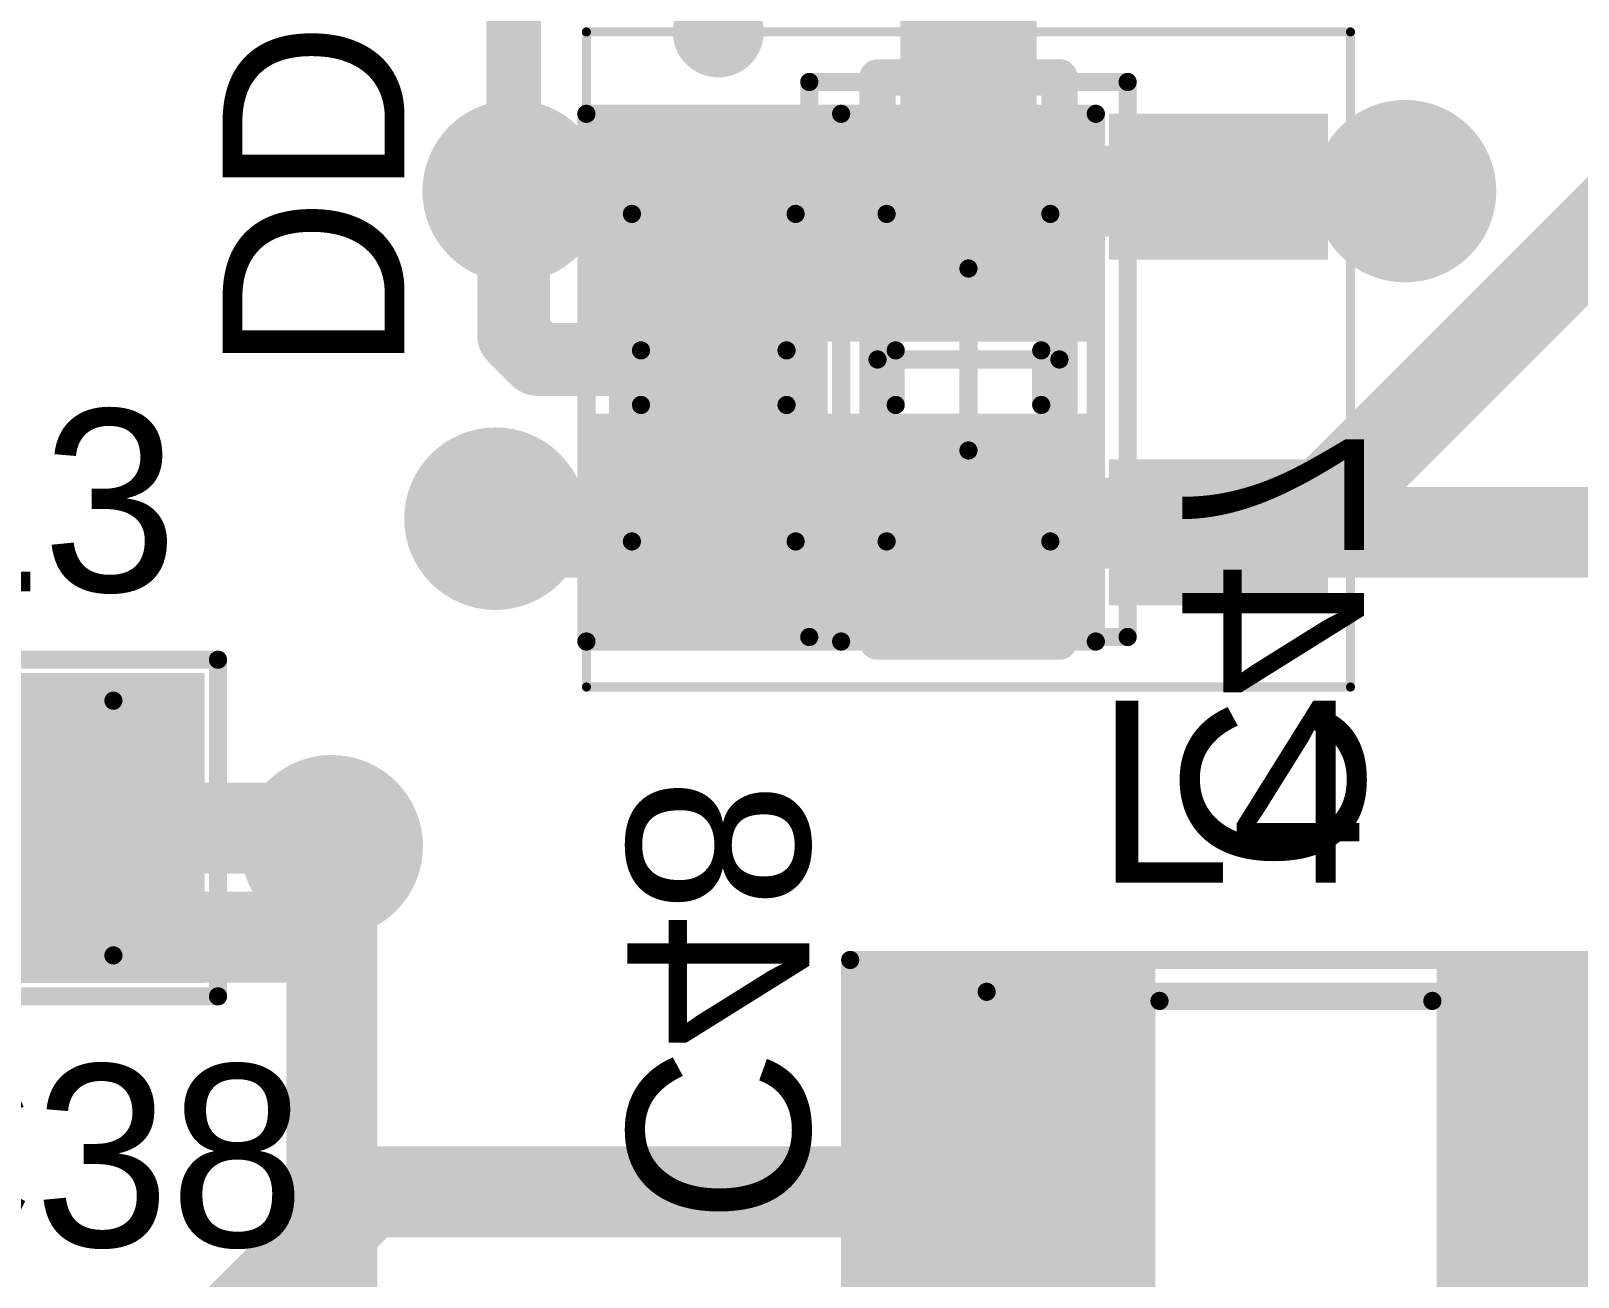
# Model space of a CAD drawing. Header units: millimetres. Extents: x 29 to 180, y 30 to 200.
# Drawn here: x 162.55 to 171.05, y 110.63 to 117.48 of the extents above; entities that cross this region are included whole.
import ezdxf

# ---------------------------------------------------------------- set-up
doc = ezdxf.new("R2010")
doc.units = ezdxf.units.MM
for name, color, linetype in [('BottomLayer', 5, 'Continuous'), ('BottomOverlay', 54, 'Continuous'), ('BottomPaste', 16, 'Continuous'), ('BottomSolder', 6, 'Continuous'), ('Mechanical13', 56, 'Continuous'), ('Mechanical15', 56, 'Continuous'), ('MultiLayer', 9, 'Continuous'), ('TopLayer', 1, 'Continuous'), ('TopOverlay', 2, 'Continuous'), ('TopPaste', 8, 'Continuous'), ('TopSolder', 216, 'Continuous'), ('ViaHoleLayer', 16, 'Continuous')]:
    doc.layers.add(name, color=color, linetype=linetype)

# ---------------------------------------------------------------- blocks, each defined once
blk = doc.blocks.new('SMD_C_0603_B_248')
at = {"layer": 'BottomLayer'}
for points in [[(-1.29999994, 0.5499989), (-1.29999994, -0.5499989), (-0.30000194, 0.5499989), (-0.30000194, -0.5499989)], [(0.2999994, 0.5499989), (0.2999994, -0.5499989), (1.2999974, 0.5499989), (1.2999974, -0.5499989)]]:
    blk.add_solid(points, dxfattribs=at)
at = {"layer": 'BottomOverlay', "const_width": 0.0999998}
for points in [[(-1.44999964, -0.7000011399999999), (-1.44999964, 0.7000011399999999)], [(1.44999964, 0.7000011399999999), (-1.44999964, 0.7000011399999999)], [(1.44999964, -0.7000011399999999), (1.44999964, 0.7000011399999999)], [(0.1499997, 0.40000174), (-0.1499997, 0.40000174)], [(0.1499997, -0.3999992), (-0.1499997, -0.3999992)], [(1.44999964, -0.7000011399999999), (-1.44999964, -0.7000011399999999)]]:
    blk.add_lwpolyline(points, dxfattribs=at)
at = {"layer": 'BottomOverlay', "const_width": 0.0499999}
for points in [[(-1.47499832, 0.7000011399999999, 1), (-1.42500096, 0.7000011399999999, 1)], [(-1.47499832, 0.7000011399999999, 1), (-1.42500096, 0.7000011399999999, 1)], [(1.42500096, 0.7000011399999999, 1), (1.47499832, 0.7000011399999999, 1)], [(1.42500096, 0.7000011399999999, 1), (1.47499832, 0.7000011399999999, 1)], [(-0.17499838, 0.40000174, 1), (-0.12500102, 0.40000174, 1)], [(0.12500102, 0.40000174, 1), (0.17499838, 0.40000174, 1)], [(-0.17499838, -0.3999992, 1), (-0.12500102, -0.3999992, 1)], [(0.12500102, -0.3999992, 1), (0.17499838, -0.3999992, 1)], [(-1.47499832, -0.7000011399999999, 1), (-1.42500096, -0.7000011399999999, 1)], [(-1.47499832, -0.7000011399999999, 1), (-1.42500096, -0.7000011399999999, 1)], [(1.42500096, -0.7000011399999999, 1), (1.47499832, -0.7000011399999999, 1)], [(1.42500096, -0.7000011399999999, 1), (1.47499832, -0.7000011399999999, 1)]]:
    blk.add_lwpolyline(points, format="xyb", close=True, dxfattribs=at)
at = {"layer": 'BottomPaste'}
for points in [[(-1.29999994, 0.5499989), (-1.29999994, -0.5499989), (-0.30000194, 0.5499989), (-0.30000194, -0.5499989)], [(0.2999994, 0.5499989), (0.2999994, -0.5499989), (1.2999974, 0.5499989), (1.2999974, -0.5499989)]]:
    blk.add_solid(points, dxfattribs=at)
at = {"layer": 'BottomSolder'}
for points in [[(-1.40159994, 0.6515989), (-1.40159994, -0.6515989), (-0.19840194, 0.6515989), (-0.19840194, -0.6515989)], [(0.1983994, 0.6515989), (0.1983994, -0.6515989), (1.4015974, 0.6515989), (1.4015974, -0.6515989)]]:
    blk.add_solid(points, dxfattribs=at)
at = {"layer": 'Mechanical13', "const_width": 0.0999998}
for points in [[(-0.90000074, -0.4499991), (-0.90000074, 0.45000164)], [(0.8999982, 0.45000164), (-0.90000074, 0.45000164)], [(0.8999982, -0.4499991), (0.8999982, 0.45000164)], [(0.8999982, -0.4499991), (-0.90000074, -0.4499991)]]:
    blk.add_lwpolyline(points, dxfattribs=at)
at = {"layer": 'Mechanical13', "const_width": 0.0499999}
for points in [[(-0.9249994199999999, 0.45000164, 1), (-0.8750020599999999, 0.45000164, 1)], [(-0.9249994199999999, 0.45000164, 1), (-0.8750020599999999, 0.45000164, 1)], [(0.8749995199999999, 0.45000164, 1), (0.9249968799999999, 0.45000164, 1)], [(0.8749995199999999, 0.45000164, 1), (0.9249968799999999, 0.45000164, 1)], [(-0.9249994199999999, -0.4499991, 1), (-0.8750020599999999, -0.4499991, 1)], [(-0.9249994199999999, -0.4499991, 1), (-0.8750020599999999, -0.4499991, 1)], [(0.8749995199999999, -0.4499991, 1), (0.9249968799999999, -0.4499991, 1)], [(0.8749995199999999, -0.4499991, 1), (0.9249968799999999, -0.4499991, 1)]]:
    blk.add_lwpolyline(points, format="xyb", close=True, dxfattribs=at)
at = {"layer": 'Mechanical15', "const_width": 0.0499999}
for points in [[(-1.47500086, -0.7000011399999999), (-1.47500086, 0.7000011399999999)], [(1.44999964, 0.7000011399999999), (-1.47500086, 0.7000011399999999)], [(1.44999964, -0.7000011399999999), (1.44999964, 0.7000011399999999)], [(1.44999964, -0.7000011399999999), (-1.47500086, -0.7000011399999999)]]:
    blk.add_lwpolyline(points, dxfattribs=at)
at = {"layer": 'Mechanical15', "const_width": 0.02499868}
for points in [[(-1.4875002, 0.7000011399999999, 1), (-1.46250152, 0.7000011399999999, 1)], [(-1.4875002, 0.7000011399999999, 1), (-1.46250152, 0.7000011399999999, 1)], [(1.4375003, 0.7000011399999999, 1), (1.46249898, 0.7000011399999999, 1)], [(1.4375003, 0.7000011399999999, 1), (1.46249898, 0.7000011399999999, 1)], [(-1.4875002, -0.7000011399999999, 1), (-1.46250152, -0.7000011399999999, 1)], [(-1.4875002, -0.7000011399999999, 1), (-1.46250152, -0.7000011399999999, 1)], [(1.4375003, -0.7000011399999999, 1), (1.46249898, -0.7000011399999999, 1)], [(1.4375003, -0.7000011399999999, 1), (1.46249898, -0.7000011399999999, 1)]]:
    blk.add_lwpolyline(points, format="xyb", close=True, dxfattribs=at)
blk = doc.blocks.new('SMD_C_0603_B_249')
at = {"layer": 'BottomLayer'}
for points in [[(-1.29999994, 0.5499989), (-1.29999994, -0.5499989), (-0.30000194, 0.5499989), (-0.30000194, -0.5499989)], [(0.2999994, 0.5499989), (0.2999994, -0.5499989), (1.2999974, 0.5499989), (1.2999974, -0.5499989)]]:
    blk.add_solid(points, dxfattribs=at)
at = {"layer": 'BottomOverlay', "const_width": 0.0999998}
for points in [[(-1.44999964, 0.7000011399999999), (-1.44999964, -0.7000011399999999)], [(-1.44999964, 0.7000011399999999), (1.44999964, 0.7000011399999999)], [(1.44999964, 0.7000011399999999), (1.44999964, -0.7000011399999999)], [(-0.1499997, 0.40000174), (0.1499997, 0.40000174)], [(-0.1499997, -0.3999992), (0.1499997, -0.3999992)], [(-1.44999964, -0.7000011399999999), (1.44999964, -0.7000011399999999)]]:
    blk.add_lwpolyline(points, dxfattribs=at)
at = {"layer": 'BottomOverlay', "const_width": 0.0499999}
for points in [[(-1.47499832, 0.7000011399999999, 1), (-1.42500096, 0.7000011399999999, 1)], [(-1.47499832, 0.7000011399999999, 1), (-1.42500096, 0.7000011399999999, 1)], [(1.42500096, 0.7000011399999999, 1), (1.47499832, 0.7000011399999999, 1)], [(1.42500096, 0.7000011399999999, 1), (1.47499832, 0.7000011399999999, 1)], [(-0.17499838, 0.40000174, 1), (-0.12500102, 0.40000174, 1)], [(0.12500102, 0.40000174, 1), (0.17499838, 0.40000174, 1)], [(-0.17499838, -0.3999992, 1), (-0.12500102, -0.3999992, 1)], [(0.12500102, -0.3999992, 1), (0.17499838, -0.3999992, 1)], [(-1.47499832, -0.7000011399999999, 1), (-1.42500096, -0.7000011399999999, 1)], [(-1.47499832, -0.7000011399999999, 1), (-1.42500096, -0.7000011399999999, 1)], [(1.42500096, -0.7000011399999999, 1), (1.47499832, -0.7000011399999999, 1)], [(1.42500096, -0.7000011399999999, 1), (1.47499832, -0.7000011399999999, 1)]]:
    blk.add_lwpolyline(points, format="xyb", close=True, dxfattribs=at)
at = {"layer": 'BottomPaste'}
for points in [[(-1.29999994, 0.5499989), (-1.29999994, -0.5499989), (-0.30000194, 0.5499989), (-0.30000194, -0.5499989)], [(0.2999994, 0.5499989), (0.2999994, -0.5499989), (1.2999974, 0.5499989), (1.2999974, -0.5499989)]]:
    blk.add_solid(points, dxfattribs=at)
at = {"layer": 'BottomSolder'}
for points in [[(-1.40159994, 0.6515989), (-1.40159994, -0.6515989), (-0.19840194, 0.6515989), (-0.19840194, -0.6515989)], [(0.1983994, 0.6515989), (0.1983994, -0.6515989), (1.4015974, 0.6515989), (1.4015974, -0.6515989)]]:
    blk.add_solid(points, dxfattribs=at)
at = {"layer": 'Mechanical13', "const_width": 0.0999998}
for points in [[(-0.90000074, 0.45000164), (-0.90000074, -0.4499991)], [(-0.90000074, 0.45000164), (0.8999982, 0.45000164)], [(0.8999982, 0.45000164), (0.8999982, -0.4499991)], [(-0.90000074, -0.4499991), (0.8999982, -0.4499991)]]:
    blk.add_lwpolyline(points, dxfattribs=at)
at = {"layer": 'Mechanical13', "const_width": 0.0499999}
for points in [[(-0.9249994199999999, 0.45000164, 1), (-0.8750020599999999, 0.45000164, 1)], [(-0.9249994199999999, 0.45000164, 1), (-0.8750020599999999, 0.45000164, 1)], [(0.8749995199999999, 0.45000164, 1), (0.9249968799999999, 0.45000164, 1)], [(0.8749995199999999, 0.45000164, 1), (0.9249968799999999, 0.45000164, 1)], [(-0.9249994199999999, -0.4499991, 1), (-0.8750020599999999, -0.4499991, 1)], [(-0.9249994199999999, -0.4499991, 1), (-0.8750020599999999, -0.4499991, 1)], [(0.8749995199999999, -0.4499991, 1), (0.9249968799999999, -0.4499991, 1)], [(0.8749995199999999, -0.4499991, 1), (0.9249968799999999, -0.4499991, 1)]]:
    blk.add_lwpolyline(points, format="xyb", close=True, dxfattribs=at)
at = {"layer": 'Mechanical15', "const_width": 0.0499999}
for points in [[(-1.47500086, 0.7000011399999999), (-1.47500086, -0.7000011399999999)], [(-1.47500086, 0.7000011399999999), (1.44999964, 0.7000011399999999)], [(1.44999964, 0.7000011399999999), (1.44999964, -0.7000011399999999)], [(-1.47500086, -0.7000011399999999), (1.44999964, -0.7000011399999999)]]:
    blk.add_lwpolyline(points, dxfattribs=at)
at = {"layer": 'Mechanical15', "const_width": 0.02499868}
for points in [[(-1.4875002, 0.7000011399999999, 1), (-1.46250152, 0.7000011399999999, 1)], [(-1.4875002, 0.7000011399999999, 1), (-1.46250152, 0.7000011399999999, 1)], [(1.4375003, 0.7000011399999999, 1), (1.46249898, 0.7000011399999999, 1)], [(1.4375003, 0.7000011399999999, 1), (1.46249898, 0.7000011399999999, 1)], [(-1.4875002, -0.7000011399999999, 1), (-1.46250152, -0.7000011399999999, 1)], [(-1.4875002, -0.7000011399999999, 1), (-1.46250152, -0.7000011399999999, 1)], [(1.4375003, -0.7000011399999999, 1), (1.46249898, -0.7000011399999999, 1)], [(1.4375003, -0.7000011399999999, 1), (1.46249898, -0.7000011399999999, 1)]]:
    blk.add_lwpolyline(points, format="xyb", close=True, dxfattribs=at)
blk = doc.blocks.new('SOT_23_DBV__380')
at = {"layer": 'Mechanical13', "const_width": 0.0999998}
for points in [[(-0.8750020599999999, -1.52499822), (-0.8750020599999999, 1.52500076)], [(-0.8750020599999999, 1.52500076), (0.8749995199999999, 1.52500076)], [(0.8749995199999999, -1.52499822), (0.8749995199999999, 1.52500076)], [(-0.8750020599999999, -1.52499822), (0.8749995199999999, -1.52499822)]]:
    blk.add_lwpolyline(points, dxfattribs=at)
at = {"layer": 'Mechanical13', "const_width": 0.0499999}
for points in [[(-0.90000074, 1.52500076, 1), (-0.85000338, 1.52500076, 1)], [(-0.90000074, 1.52500076, 1), (-0.85000338, 1.52500076, 1)], [(0.85000084, 1.52500076, 1), (0.8999982, 1.52500076, 1)], [(0.85000084, 1.52500076, 1), (0.8999982, 1.52500076, 1)], [(-0.90000074, -1.52499822, 1), (-0.85000338, -1.52499822, 1)], [(-0.90000074, -1.52499822, 1), (-0.85000338, -1.52499822, 1)], [(0.85000084, -1.52499822, 1), (0.8999982, -1.52499822, 1)], [(0.85000084, -1.52499822, 1), (0.8999982, -1.52499822, 1)]]:
    blk.add_lwpolyline(points, format="xyb", close=True, dxfattribs=at)
at = {"layer": 'Mechanical15'}
for points, const_width in [([(-2.10000088, -1.79999894), (-2.10000088, 1.80000148)], 0.0499999), ([(-2.10000088, 1.80000148), (2.09999834, 1.80000148)], 0.0499999), ([(2.09999834, -1.79999894), (2.09999834, 1.80000148)], 0.0499999), ([(0, -0.499999), (0, 0.50000154)], 0.0999998), ([(-0.50000154, 0), (0.499999, 0)], 0.0999998), ([(-2.10000088, -1.79999894), (2.09999834, -1.79999894)], 0.0499999)]:
    blk.add_lwpolyline(points, dxfattribs=dict(at, const_width=const_width))
for points, const_width in [([(-2.11250022, 1.80000148, 1), (-2.08750154, 1.80000148, 1)], 0.02499868), ([(-2.11250022, 1.80000148, 1), (-2.08750154, 1.80000148, 1)], 0.02499868), ([(2.087499, 1.80000148, 1), (2.11249768, 1.80000148, 1)], 0.02499868), ([(2.087499, 1.80000148, 1), (2.11249768, 1.80000148, 1)], 0.02499868), ([(-0.02499868, 0.50000154, 1), (0.02499868, 0.50000154, 1)], 0.0499999), ([(-0.52500022, 0, 1), (-0.47500286, 0, 1)], 0.0499999), ([(0.47500032, 0, 1), (0.52499768, 0, 1)], 0.0499999), ([(-0.02499868, -0.499999, 1), (0.02499868, -0.499999, 1)], 0.0499999), ([(-2.11250022, -1.79999894, 1), (-2.08750154, -1.79999894, 1)], 0.02499868), ([(-2.11250022, -1.79999894, 1), (-2.08750154, -1.79999894, 1)], 0.02499868), ([(2.087499, -1.79999894, 1), (2.11249768, -1.79999894, 1)], 0.02499868), ([(2.087499, -1.79999894, 1), (2.11249768, -1.79999894, 1)], 0.02499868)]:
    blk.add_lwpolyline(points, format="xyb", close=True, dxfattribs=dict(at, const_width=const_width))
at = {"layer": 'TopLayer'}
for points in [[(-0.8750020599999999, 0.6500012399999999), (-0.8750020599999999, 1.25000004), (-1.87500006, 0.6500012399999999), (-1.87500006, 1.25000004)], [(1.87499752, 0.6500012399999999), (1.87499752, 1.25000004), (0.8749995199999999, 0.6500012399999999), (0.8749995199999999, 1.25000004)], [(-0.8750020599999999, -0.2999994), (-0.8750020599999999, 0.2999994), (-1.87500006, -0.2999994), (-1.87500006, 0.2999994)], [(-0.8750020599999999, -1.2499975), (-0.8750020599999999, -0.6499986999999999), (-1.87500006, -1.2499975), (-1.87500006, -0.6499986999999999)], [(1.87499752, -1.2499975), (1.87499752, -0.6499986999999999), (0.8749995199999999, -1.2499975), (0.8749995199999999, -0.6499986999999999)]]:
    blk.add_solid(points, dxfattribs=at)
at = {"layer": 'TopOverlay'}
for points, const_width in [([(-1.25000004, 1.80000148, 1), (-1.50000208, 1.80000148, 1)], 0.2499995), ([(-1.56250132, 1.80000148, 1), (-1.43750284, 1.80000148, 1)], 0.12499848), ([(-1.31249928, 1.80000148, 1), (-1.1875008, 1.80000148, 1)], 0.12499848), ([(-0.55000144, 1.54999944, 1), (-0.45000164, 1.54999944, 1)], 0.0999998), ([(-0.55000144, 1.54999944, 1), (-0.45000164, 1.54999944, 1)], 0.0999998), ([(0.4499991, 1.54999944, 1), (0.5499989, 1.54999944, 1)], 0.0999998), ([(0.4499991, 1.54999944, 1), (0.5499989, 1.54999944, 1)], 0.0999998), ([(-0.55000144, -1.54999944, 1), (-0.45000164, -1.54999944, 1)], 0.0999998), ([(-0.55000144, -1.54999944, 1), (-0.45000164, -1.54999944, 1)], 0.0999998), ([(0.4499991, -1.54999944, 1), (0.5499989, -1.54999944, 1)], 0.0999998), ([(0.4499991, -1.54999944, 1), (0.5499989, -1.54999944, 1)], 0.0999998)]:
    blk.add_lwpolyline(points, format="xyb", close=True, dxfattribs=dict(at, const_width=const_width))
at = {"layer": 'TopOverlay', "const_width": 0.1999996}
for points in [[(-0.50000154, 1.54999944), (0.499999, 1.54999944)], [(-0.50000154, -1.54999944), (-0.50000154, 1.54999944)], [(0.499999, -1.54999944), (0.499999, 1.54999944)], [(-0.50000154, -1.54999944), (0.499999, -1.54999944)]]:
    blk.add_lwpolyline(points, dxfattribs=at)
at = {"layer": 'TopPaste'}
for points in [[(-0.8750020599999999, 0.6500012399999999), (-0.8750020599999999, 1.25000004), (-1.87500006, 0.6500012399999999), (-1.87500006, 1.25000004)], [(1.87499752, 0.6500012399999999), (1.87499752, 1.25000004), (0.8749995199999999, 0.6500012399999999), (0.8749995199999999, 1.25000004)], [(-0.8750020599999999, -0.2999994), (-0.8750020599999999, 0.2999994), (-1.87500006, -0.2999994), (-1.87500006, 0.2999994)], [(-0.8750020599999999, -1.2499975), (-0.8750020599999999, -0.6499986999999999), (-1.87500006, -1.2499975), (-1.87500006, -0.6499986999999999)], [(1.87499752, -1.2499975), (1.87499752, -0.6499986999999999), (0.8749995199999999, -1.2499975), (0.8749995199999999, -0.6499986999999999)]]:
    blk.add_solid(points, dxfattribs=at)
at = {"layer": 'TopSolder'}
for points in [[(-0.77340206, 0.54840124), (-0.77340206, 1.35160004), (-1.97660006, 0.54840124), (-1.97660006, 1.35160004)], [(1.97659752, 0.54840124), (1.97659752, 1.35160004), (0.77339952, 0.54840124), (0.77339952, 1.35160004)], [(-0.77340206, -0.4015994), (-0.77340206, 0.4015994), (-1.97660006, -0.4015994), (-1.97660006, 0.4015994)], [(-0.77340206, -1.3515975), (-0.77340206, -0.5483987), (-1.97660006, -1.3515975), (-1.97660006, -0.5483987)], [(1.97659752, -1.3515975), (1.97659752, -0.5483987), (0.77339952, -1.3515975), (0.77339952, -0.5483987)]]:
    blk.add_solid(points, dxfattribs=at)
blk = doc.blocks.new('SMD_L_1206_409')
at = {"layer": 'Mechanical13', "const_width": 0.0999998}
for points in [[(1.70000168, 0.90000074), (-1.69999914, 0.90000074)], [(-1.69999914, 0.90000074), (-1.69999914, -0.8999982)], [(1.70000168, 0.90000074), (1.70000168, -0.8999982)], [(1.70000168, -0.8999982), (-1.69999914, -0.8999982)]]:
    blk.add_lwpolyline(points, dxfattribs=at)
at = {"layer": 'Mechanical13', "const_width": 0.0499999}
for points in [[(-1.72499782, 0.90000074, 1), (-1.67500046, 0.90000074, 1)], [(-1.72499782, 0.90000074, 1), (-1.67500046, 0.90000074, 1)], [(1.675003, 0.90000074, 1), (1.72500036, 0.90000074, 1)], [(1.675003, 0.90000074, 1), (1.72500036, 0.90000074, 1)], [(-1.72499782, -0.8999982, 1), (-1.67500046, -0.8999982, 1)], [(-1.72499782, -0.8999982, 1), (-1.67500046, -0.8999982, 1)], [(1.675003, -0.8999982, 1), (1.72500036, -0.8999982, 1)], [(1.675003, -0.8999982, 1), (1.72500036, -0.8999982, 1)]]:
    blk.add_lwpolyline(points, format="xyb", close=True, dxfattribs=at)
at = {"layer": 'Mechanical15', "const_width": 0.0499999}
for points in [[(2.47499886, 1.10000034), (-2.50000008, 1.10000034)], [(-2.50000008, 1.10000034), (-2.50000008, -1.07499912)], [(2.47499886, 1.10000034), (2.47499886, -1.07499912)], [(2.47499886, -1.07499912), (-2.50000008, -1.07499912)]]:
    blk.add_lwpolyline(points, dxfattribs=at)
at = {"layer": 'Mechanical15', "const_width": 0.02499868}
for points in [[(-2.51249942, 1.10000034, 1), (-2.48750074, 1.10000034, 1)], [(-2.51249942, 1.10000034, 1), (-2.48750074, 1.10000034, 1)], [(2.46249952, 1.10000034, 1), (2.4874982, 1.10000034, 1)], [(2.46249952, 1.10000034, 1), (2.4874982, 1.10000034, 1)], [(-2.51249942, -1.07499912, 1), (-2.48750074, -1.07499912, 1)], [(-2.51249942, -1.07499912, 1), (-2.48750074, -1.07499912, 1)], [(2.46249952, -1.07499912, 1), (2.4874982, -1.07499912, 1)], [(2.46249952, -1.07499912, 1), (2.4874982, -1.07499912, 1)]]:
    blk.add_lwpolyline(points, format="xyb", close=True, dxfattribs=at)
at = {"layer": 'TopLayer'}
for points in [[(-0.8749995199999999, -0.9499981), (-0.8749995199999999, 0.9499981), (-2.32499916, -0.9499981), (-2.32499916, 0.9499981)], [(2.3250017, -0.9499981), (2.3250017, 0.9499981), (0.8750020599999999, -0.9499981), (0.8750020599999999, 0.9499981)]]:
    blk.add_solid(points, dxfattribs=at)
at = {"layer": 'TopOverlay', "const_width": 0.0999998}
for points in [[(2.45000018, 1.10000034), (-2.47499886, 1.10000034)], [(-2.47499886, 1.10000034), (-2.47499886, -1.07499912)], [(2.45000018, 1.10000034), (2.45000018, -1.07499912)], [(0.75000104, 0.85000084), (-0.7499985, 0.85000084)], [(0.75000104, -0.8499983), (-0.7499985, -0.8499983)], [(2.45000018, -1.07499912), (-2.47499886, -1.07499912)]]:
    blk.add_lwpolyline(points, dxfattribs=at)
at = {"layer": 'TopOverlay', "const_width": 0.0499999}
for points in [[(-2.49999754, 1.10000034, 1), (-2.45000018, 1.10000034, 1)], [(-2.49999754, 1.10000034, 1), (-2.45000018, 1.10000034, 1)], [(2.4250015, 1.10000034, 1), (2.47499886, 1.10000034, 1)], [(2.4250015, 1.10000034, 1), (2.47499886, 1.10000034, 1)], [(-0.77499718, 0.85000084, 1), (-0.72499982, 0.85000084, 1)], [(0.72500236, 0.85000084, 1), (0.77499972, 0.85000084, 1)], [(-0.77499718, -0.8499983, 1), (-0.72499982, -0.8499983, 1)], [(0.72500236, -0.8499983, 1), (0.77499972, -0.8499983, 1)], [(-2.49999754, -1.07499912, 1), (-2.45000018, -1.07499912, 1)], [(-2.49999754, -1.07499912, 1), (-2.45000018, -1.07499912, 1)], [(2.4250015, -1.07499912, 1), (2.47499886, -1.07499912, 1)], [(2.4250015, -1.07499912, 1), (2.47499886, -1.07499912, 1)]]:
    blk.add_lwpolyline(points, format="xyb", close=True, dxfattribs=at)
at = {"layer": 'TopPaste'}
for points in [[(-0.8749995199999999, -0.9499981), (-0.8749995199999999, 0.9499981), (-2.32499916, -0.9499981), (-2.32499916, 0.9499981)], [(2.3250017, -0.9499981), (2.3250017, 0.9499981), (0.8750020599999999, -0.9499981), (0.8750020599999999, 0.9499981)]]:
    blk.add_solid(points, dxfattribs=at)
at = {"layer": 'TopSolder'}
for points in [[(-0.77339952, -1.0515981), (-0.77339952, 1.0515981), (-2.42659916, -1.0515981), (-2.42659916, 1.0515981)], [(2.4266017, -1.0515981), (2.4266017, 1.0515981), (0.77340206, -1.0515981), (0.77340206, 1.0515981)]]:
    blk.add_solid(points, dxfattribs=at)
blk = doc.blocks.new('SMD_R_0805_432')
at = {"layer": 'Mechanical13', "const_width": 0.0999998}
for points in [[(-1.10000034, 0.7000011399999999), (1.10000034, 0.7000011399999999)], [(-1.10000034, -0.6999985999999999), (-1.10000034, 0.7000011399999999)], [(1.10000034, -0.6999985999999999), (1.10000034, 0.7000011399999999)], [(-1.10000034, -0.6999985999999999), (1.10000034, -0.6999985999999999)]]:
    blk.add_lwpolyline(points, dxfattribs=at)
at = {"layer": 'Mechanical13', "const_width": 0.0499999}
for points in [[(-1.12499902, 0.7000011399999999, 1), (-1.07500166, 0.7000011399999999, 1)], [(-1.12499902, 0.7000011399999999, 1), (-1.07500166, 0.7000011399999999, 1)], [(1.07500166, 0.7000011399999999, 1), (1.12499902, 0.7000011399999999, 1)], [(1.07500166, 0.7000011399999999, 1), (1.12499902, 0.7000011399999999, 1)], [(-1.12499902, -0.6999985999999999, 1), (-1.07500166, -0.6999985999999999, 1)], [(-1.12499902, -0.6999985999999999, 1), (-1.07500166, -0.6999985999999999, 1)], [(1.07500166, -0.6999985999999999, 1), (1.12499902, -0.6999985999999999, 1)], [(1.07500166, -0.6999985999999999, 1), (1.12499902, -0.6999985999999999, 1)]]:
    blk.add_lwpolyline(points, format="xyb", close=True, dxfattribs=at)
at = {"layer": 'Mechanical15', "const_width": 0.0499999}
for points in [[(-1.67500046, 0.9249994199999999), (1.67500046, 0.9249994199999999)], [(-1.67500046, -0.9249994199999999), (-1.67500046, 0.9249994199999999)], [(1.67500046, -0.9249994199999999), (1.67500046, 0.9249994199999999)], [(-1.67500046, -0.9249994199999999), (1.67500046, -0.9249994199999999)]]:
    blk.add_lwpolyline(points, dxfattribs=at)
at = {"layer": 'Mechanical15', "const_width": 0.02499868}
for points in [[(-1.6874998, 0.9249994199999999, 1), (-1.66250112, 0.9249994199999999, 1)], [(-1.6874998, 0.9249994199999999, 1), (-1.66250112, 0.9249994199999999, 1)], [(1.66250112, 0.9249994199999999, 1), (1.6874998, 0.9249994199999999, 1)], [(1.66250112, 0.9249994199999999, 1), (1.6874998, 0.9249994199999999, 1)], [(-1.6874998, -0.9249994199999999, 1), (-1.66250112, -0.9249994199999999, 1)], [(-1.6874998, -0.9249994199999999, 1), (-1.66250112, -0.9249994199999999, 1)], [(1.66250112, -0.9249994199999999, 1), (1.6874998, -0.9249994199999999, 1)], [(1.66250112, -0.9249994199999999, 1), (1.6874998, -0.9249994199999999, 1)]]:
    blk.add_lwpolyline(points, format="xyb", close=True, dxfattribs=at)
at = {"layer": 'TopLayer'}
for points in [[(-0.6000013399999999, -0.7499985), (-0.6000013399999999, 0.7499985), (-1.49999954, -0.7499985), (-1.49999954, 0.7499985)], [(1.49999954, -0.7499985), (1.49999954, 0.7499985), (0.6000013399999999, -0.7499985), (0.6000013399999999, 0.7499985)]]:
    blk.add_solid(points, dxfattribs=at)
at = {"layer": 'TopOverlay', "const_width": 0.0999998}
for points in [[(-1.67500046, -0.9249994199999999), (-1.67500046, 0.9249994199999999)], [(-1.67500046, 0.9249994199999999), (1.67500046, 0.9249994199999999)], [(1.67500046, -0.9249994199999999), (1.67500046, 0.9249994199999999)], [(-0.3999992, 0.6500012399999999), (0.3999992, 0.6500012399999999)], [(-0.3999992, -0.6499986999999999), (0.3999992, -0.6499986999999999)], [(-1.67500046, -0.9249994199999999), (1.67500046, -0.9249994199999999)]]:
    blk.add_lwpolyline(points, dxfattribs=at)
at = {"layer": 'TopOverlay', "const_width": 0.0499999}
for points in [[(-1.69999914, 0.9249994199999999, 1), (-1.65000178, 0.9249994199999999, 1)], [(-1.69999914, 0.9249994199999999, 1), (-1.65000178, 0.9249994199999999, 1)], [(1.65000178, 0.9249994199999999, 1), (1.69999914, 0.9249994199999999, 1)], [(1.65000178, 0.9249994199999999, 1), (1.69999914, 0.9249994199999999, 1)], [(-0.42499788, 0.6500012399999999, 1), (-0.37500052, 0.6500012399999999, 1)], [(0.37500052, 0.6500012399999999, 1), (0.42499788, 0.6500012399999999, 1)], [(-0.42499788, -0.6499986999999999, 1), (-0.37500052, -0.6499986999999999, 1)], [(0.37500052, -0.6499986999999999, 1), (0.42499788, -0.6499986999999999, 1)], [(-1.69999914, -0.9249994199999999, 1), (-1.65000178, -0.9249994199999999, 1)], [(-1.69999914, -0.9249994199999999, 1), (-1.65000178, -0.9249994199999999, 1)], [(1.65000178, -0.9249994199999999, 1), (1.69999914, -0.9249994199999999, 1)], [(1.65000178, -0.9249994199999999, 1), (1.69999914, -0.9249994199999999, 1)]]:
    blk.add_lwpolyline(points, format="xyb", close=True, dxfattribs=at)
at = {"layer": 'TopPaste'}
for points in [[(-0.6000013399999999, -0.7499985), (-0.6000013399999999, 0.7499985), (-1.49999954, -0.7499985), (-1.49999954, 0.7499985)], [(1.49999954, -0.7499985), (1.49999954, 0.7499985), (0.6000013399999999, -0.7499985), (0.6000013399999999, 0.7499985)]]:
    blk.add_solid(points, dxfattribs=at)
at = {"layer": 'TopSolder'}
for points in [[(-0.49840134, -0.8515984999999999), (-0.49840134, 0.8515984999999999), (-1.60159954, -0.8515984999999999), (-1.60159954, 0.8515984999999999)], [(1.60159954, -0.8515984999999999), (1.60159954, 0.8515984999999999), (0.49840134, -0.8515984999999999), (0.49840134, 0.8515984999999999)]]:
    blk.add_solid(points, dxfattribs=at)

msp = doc.modelspace()

# ---------------------------------------------------------------- linework, layer by layer
at = {"layer": 'BottomLayer'}
for points, const_width in [([(165.1999998, 116.60000048), (165.1999998, 122.13679154)], 0.2999994), ([(167.69999734, 116.3750022), (167.69999734, 118.69999628)], 0.75000104), ([(169.55345312, 114.77500286), (171.80000184, 117.02155158)], 0.499999), ([(167.69999734, 116.3750022), (167.92499562, 116.60000048)], 0.499999), ([(167.92499562, 116.60000048), (170.10000016, 116.60000048)], 0.499999), ([(165.1999998, 116.60000048), (165.2999996, 116.50000068)], 0.3999992), ([(165.2999996, 116.50000068), (166.20000034, 116.50000068)], 0.3999992), ([(166.20000034, 116.50000068), (166.30000014, 116.40000088)], 0.3999992), ([(166.2999976, 114.77500032), (166.30000014, 114.77500286)], 0.75000104), ([(166.30000014, 114.77500286), (167.69999734, 114.77500286)], 0.75000104), ([(165.1, 114.799999), (165.12499868, 114.77500032)], 0.499999), ([(165.12499868, 114.77500032), (166.2999976, 114.77500032)], 0.499999), ([(167.69999734, 114.77500286), (169.55345312, 114.77500286)], 0.499999), ([(164.2000018, 112.50000106), (164.2000018, 113.00000006)], 0.499999), ([(156.79974736, 112.49983596), (164.1998367, 112.49983596)], 0.499999), ([(164.1998367, 112.49983596), (164.2000018, 112.50000106)], 0.499999), ([(164.2000018, 107.09599866), (164.2000018, 112.50000106)], 0.499999)]:
    msp.add_lwpolyline(points, dxfattribs=dict(at, const_width=const_width))
for points, const_width in [([(165.0000002, 116.60000048, 1), (165.3999994, 116.60000048, 1)], 0.3999992), ([(169.90000056, 116.60000048, 1), (170.29999976, 116.60000048, 1)], 0.3999992), ([(167.79999714, 116.60000048, 1), (168.0499941, 116.60000048, 1)], 0.2499995), ([(167.79999714, 116.60000048, 1), (168.0499941, 116.60000048, 1)], 0.2499995), ([(169.97500168, 116.60000048, 1), (170.22499864, 116.60000048, 1)], 0.2499995), ([(165.1, 116.60000048, 1), (165.2999996, 116.60000048, 1)], 0.1999996), ([(165.12500122, 116.60000048, 1), (165.27499838, 116.60000048, 1)], 0.1499997), ([(165.1999998, 116.50000068, 1), (165.3999994, 116.50000068, 1)], 0.1999996), ([(165.1999998, 116.50000068, 1), (165.3999994, 116.50000068, 1)], 0.1999996), ([(166.10000054, 116.50000068, 1), (166.30000014, 116.50000068, 1)], 0.1999996), ([(166.10000054, 116.50000068, 1), (166.30000014, 116.50000068, 1)], 0.1999996), ([(167.51249708, 116.3750022, 1), (167.8874976, 116.3750022, 1)], 0.37500052), ([(166.20000034, 116.40000088, 1), (166.39999994, 116.40000088, 1)], 0.1999996), ([(167.57499886, 116.3750022, 1), (167.82499582, 116.3750022, 1)], 0.2499995), ([(164.9000004, 114.799999, 1), (165.2999996, 114.799999, 1)], 0.3999992), ([(166.11249734, 114.77500032, 1), (166.48749786, 114.77500032, 1)], 0.37500052), ([(166.11249988, 114.77500286, 1), (166.4875004, 114.77500286, 1)], 0.37500052), ([(166.11249988, 114.77500286, 1), (166.4875004, 114.77500286, 1)], 0.37500052), ([(167.51249708, 114.77500286, 1), (167.8874976, 114.77500286, 1)], 0.37500052), ([(164.97500152, 114.799999, 1), (165.22499848, 114.799999, 1)], 0.2499995), ([(165.0000002, 114.77500032, 1), (165.24999716, 114.77500032, 1)], 0.2499995), ([(165.0000002, 114.77500032, 1), (165.24999716, 114.77500032, 1)], 0.2499995), ([(166.17499912, 114.77500032, 1), (166.42499608, 114.77500032, 1)], 0.2499995), ([(167.57499886, 114.77500286, 1), (167.82499582, 114.77500286, 1)], 0.2499995), ([(169.42845464, 114.77500286, 1), (169.6784516, 114.77500286, 1)], 0.2499995), ([(169.42845464, 114.77500286, 1), (169.6784516, 114.77500286, 1)], 0.2499995), ([(164.0000022, 113.00000006, 1), (164.4000014, 113.00000006, 1)], 0.3999992), ([(164.07500332, 113.00000006, 1), (164.32500028, 113.00000006, 1)], 0.2499995), ([(164.07483822, 112.49983596, 1), (164.32483518, 112.49983596, 1)], 0.2499995), ([(164.07483822, 112.49983596, 1), (164.32483518, 112.49983596, 1)], 0.2499995), ([(164.07500332, 112.50000106, 1), (164.32500028, 112.50000106, 1)], 0.2499995), ([(164.07500332, 112.50000106, 1), (164.32500028, 112.50000106, 1)], 0.2499995), ([(164.07500332, 112.50000106, 1), (164.32500028, 112.50000106, 1)], 0.2499995)]:
    msp.add_lwpolyline(points, format="xyb", close=True, dxfattribs=dict(at, const_width=const_width))
at = {"layer": 'BottomSolder', "const_width": 0.5015992}
for points in [[(164.9492002, 116.60000048, 1), (165.4507994, 116.60000048, 1)], [(169.84920056, 116.60000048, 1), (170.35079976, 116.60000048, 1)], [(164.8492004, 114.799999, 1), (165.3507996, 114.799999, 1)], [(163.9492022, 113.00000006, 1), (164.4508014, 113.00000006, 1)]]:
    msp.add_lwpolyline(points, format="xyb", close=True, dxfattribs=at)
at = {"layer": 'MultiLayer', "const_width": 0.3999992}
for points in [[(165.0000002, 116.60000048, 1), (165.3999994, 116.60000048, 1)], [(169.90000056, 116.60000048, 1), (170.29999976, 116.60000048, 1)], [(164.9000004, 114.799999, 1), (165.2999996, 114.799999, 1)], [(164.0000022, 113.00000006, 1), (164.4000014, 113.00000006, 1)]]:
    msp.add_lwpolyline(points, format="xyb", close=True, dxfattribs=at)
at = {"layer": 'TopLayer'}
for points, const_width in [([(165.0000002, 116.60000048, 1), (165.3999994, 116.60000048, 1)], 0.3999992), ([(169.90000056, 116.60000048, 1), (170.29999976, 116.60000048, 1)], 0.3999992), ([(168.94999738, 116.6250017, 1), (169.19999434, 116.6250017, 1)], 0.2499995), ([(168.9749986, 116.60000048, 1), (169.22499556, 116.60000048, 1)], 0.2499995), ([(168.9749986, 116.60000048, 1), (169.22499556, 116.60000048, 1)], 0.2499995), ([(169.97500168, 116.60000048, 1), (170.22499864, 116.60000048, 1)], 0.2499995), ([(165.1, 116.60000048, 1), (165.2999996, 116.60000048, 1)], 0.1999996), ([(165.1, 116.60000048, 1), (165.2999996, 116.60000048, 1)], 0.1999996), ([(165.87075792, 116.60000048, 1), (166.07075752, 116.60000048, 1)], 0.1999996), ([(165.1, 115.80660608, 1), (165.2999996, 115.80660608, 1)], 0.1999996), ([(165.1, 115.80660608, 1), (165.2999996, 115.80660608, 1)], 0.1999996), ([(165.23160502, 115.67500106, 1), (165.43160462, 115.67500106, 1)], 0.1999996), ([(165.23160502, 115.67500106, 1), (165.43160462, 115.67500106, 1)], 0.1999996), ([(166.22499648, 115.67500106, 1), (166.42499608, 115.67500106, 1)], 0.1999996), ([(164.9000004, 114.799999, 1), (165.2999996, 114.799999, 1)], 0.3999992), ([(164.97500152, 114.799999, 1), (165.22499848, 114.799999, 1)], 0.2499995), ([(165.04999756, 114.72500296, 1), (165.29999452, 114.72500296, 1)], 0.2499995), ([(165.04999756, 114.72500296, 1), (165.29999452, 114.72500296, 1)], 0.2499995), ([(166.1999978, 114.72500296, 1), (166.44999476, 114.72500296, 1)], 0.2499995), ([(168.94999738, 114.72500296, 1), (169.19999434, 114.72500296, 1)], 0.2499995), ([(164.0000022, 113.00000006, 1), (164.4000014, 113.00000006, 1)], 0.3999992), ([(162.82500328, 113.09999986, 1), (163.07500024, 113.09999986, 1)], 0.2499995), ([(163.97500352, 113.09999986, 1), (164.22500048, 113.09999986, 1)], 0.2499995), ([(163.97500352, 113.09999986, 1), (164.22500048, 113.09999986, 1)], 0.2499995), ([(164.07500332, 113.00000006, 1), (164.32500028, 113.00000006, 1)], 0.2499995), ([(170.87500496, 111.70000266, 1), (171.12500192, 111.70000266, 1)], 0.2499995), ([(164.27500292, 111.10000132, 1), (164.52499988, 111.10000132, 1)], 0.2499995), ([(164.27500292, 111.10000132, 1), (164.52499988, 111.10000132, 1)], 0.2499995), ([(167.775001, 111.10000132, 1), (168.02499796, 111.10000132, 1)], 0.2499995)]:
    msp.add_lwpolyline(points, format="xyb", close=True, dxfattribs=dict(at, const_width=const_width))
for points, const_width in [([(169.07499586, 116.6250017), (169.09999708, 116.60000048)], 0.499999), ([(169.09999708, 116.60000048), (170.10000016, 116.60000048)], 0.499999), ([(165.1999998, 115.80660608), (165.1999998, 116.60000048)], 0.3999992), ([(165.1999998, 116.60000048), (165.97075772, 116.60000048)], 0.3999992), ([(165.1999998, 115.80660608), (165.33160482, 115.67500106)], 0.3999992), ([(165.33160482, 115.67500106), (166.32499628, 115.67500106)], 0.3999992), ([(165.1, 114.799999), (165.17499604, 114.72500296)], 0.499999), ([(165.17499604, 114.72500296), (166.32499628, 114.72500296)], 0.499999), ([(169.07499586, 114.72500296), (172.5250042, 114.72500296)], 0.499999), ([(162.95000176, 113.09999986), (164.100002, 113.09999986)], 0.499999), ([(164.100002, 113.09999986), (164.2000018, 113.00000006)], 0.499999), ([(171.00000344, 111.70000266), (171.40000518, 111.30000092)], 0.499999), ([(163.00000166, 109.70000158), (164.4000014, 111.10000132)], 0.499999), ([(164.4000014, 111.10000132), (167.89999948, 111.10000132)], 0.499999)]:
    msp.add_lwpolyline(points, dxfattribs=dict(at, const_width=const_width))
at = {"layer": 'TopSolder', "const_width": 0.5015992}
for points in [[(164.9492002, 116.60000048, 1), (165.4507994, 116.60000048, 1)], [(169.84920056, 116.60000048, 1), (170.35079976, 116.60000048, 1)], [(164.8492004, 114.799999, 1), (165.3507996, 114.799999, 1)], [(163.9492022, 113.00000006, 1), (164.4508014, 113.00000006, 1)]]:
    msp.add_lwpolyline(points, format="xyb", close=True, dxfattribs=at)
at = {"layer": 'ViaHoleLayer', "const_width": 0.2499995}
for points in [[(165.07500132, 116.60000048, 1), (165.32499828, 116.60000048, 1)], [(169.97500168, 116.60000048, 1), (170.22499864, 116.60000048, 1)], [(164.97500152, 114.799999, 1), (165.22499848, 114.799999, 1)], [(164.07500332, 113.00000006, 1), (164.32500028, 113.00000006, 1)]]:
    msp.add_lwpolyline(points, format="xyb", close=True, dxfattribs=at)

# ---------------------------------------------------------------- block references
for name, p, rotation in [('SOT_23_DBV__380', (167.69999734, 115.67500106), 360), ('SMD_C_0603_B_249', (166.2999976, 115.57500126), 90), ('SMD_C_0603_B_248', (167.69999734, 115.57500126), 270), ('SMD_R_0805_432', (161.90000132, 113.09999986), 360), ('SMD_L_1206_409', (169.50000136, 111.30000092), 180)]:
    msp.add_blockref(name, p, dxfattribs=dict(rotation=rotation))

# ---------------------------------------------------------------- texts
at = {"layer": 'BottomOverlay', "text_generation_flag": 2}
for s, p in [('C47', (168.87500134, 112.85000036)), ('C48', (165.82499982, 110.9250004))]:
    msp.add_text(s, height=1.00000054, rotation=270, dxfattribs=at).set_placement(p)
at = {"layer": 'TopOverlay'}
msp.add_text('DD6', height=1.00000054, rotation=90, dxfattribs=at).set_placement((164.600001, 115.59999994))
for s, p in [('R13', (160.90000078, 114.3999998)), ('L4', (168.40000102, 112.800003)), ('C38', (161.60000446, 110.80000192))]:
    msp.add_text(s, height=1.00000054, dxfattribs=at).set_placement(p)

doc.saveas('drawing.dxf')
